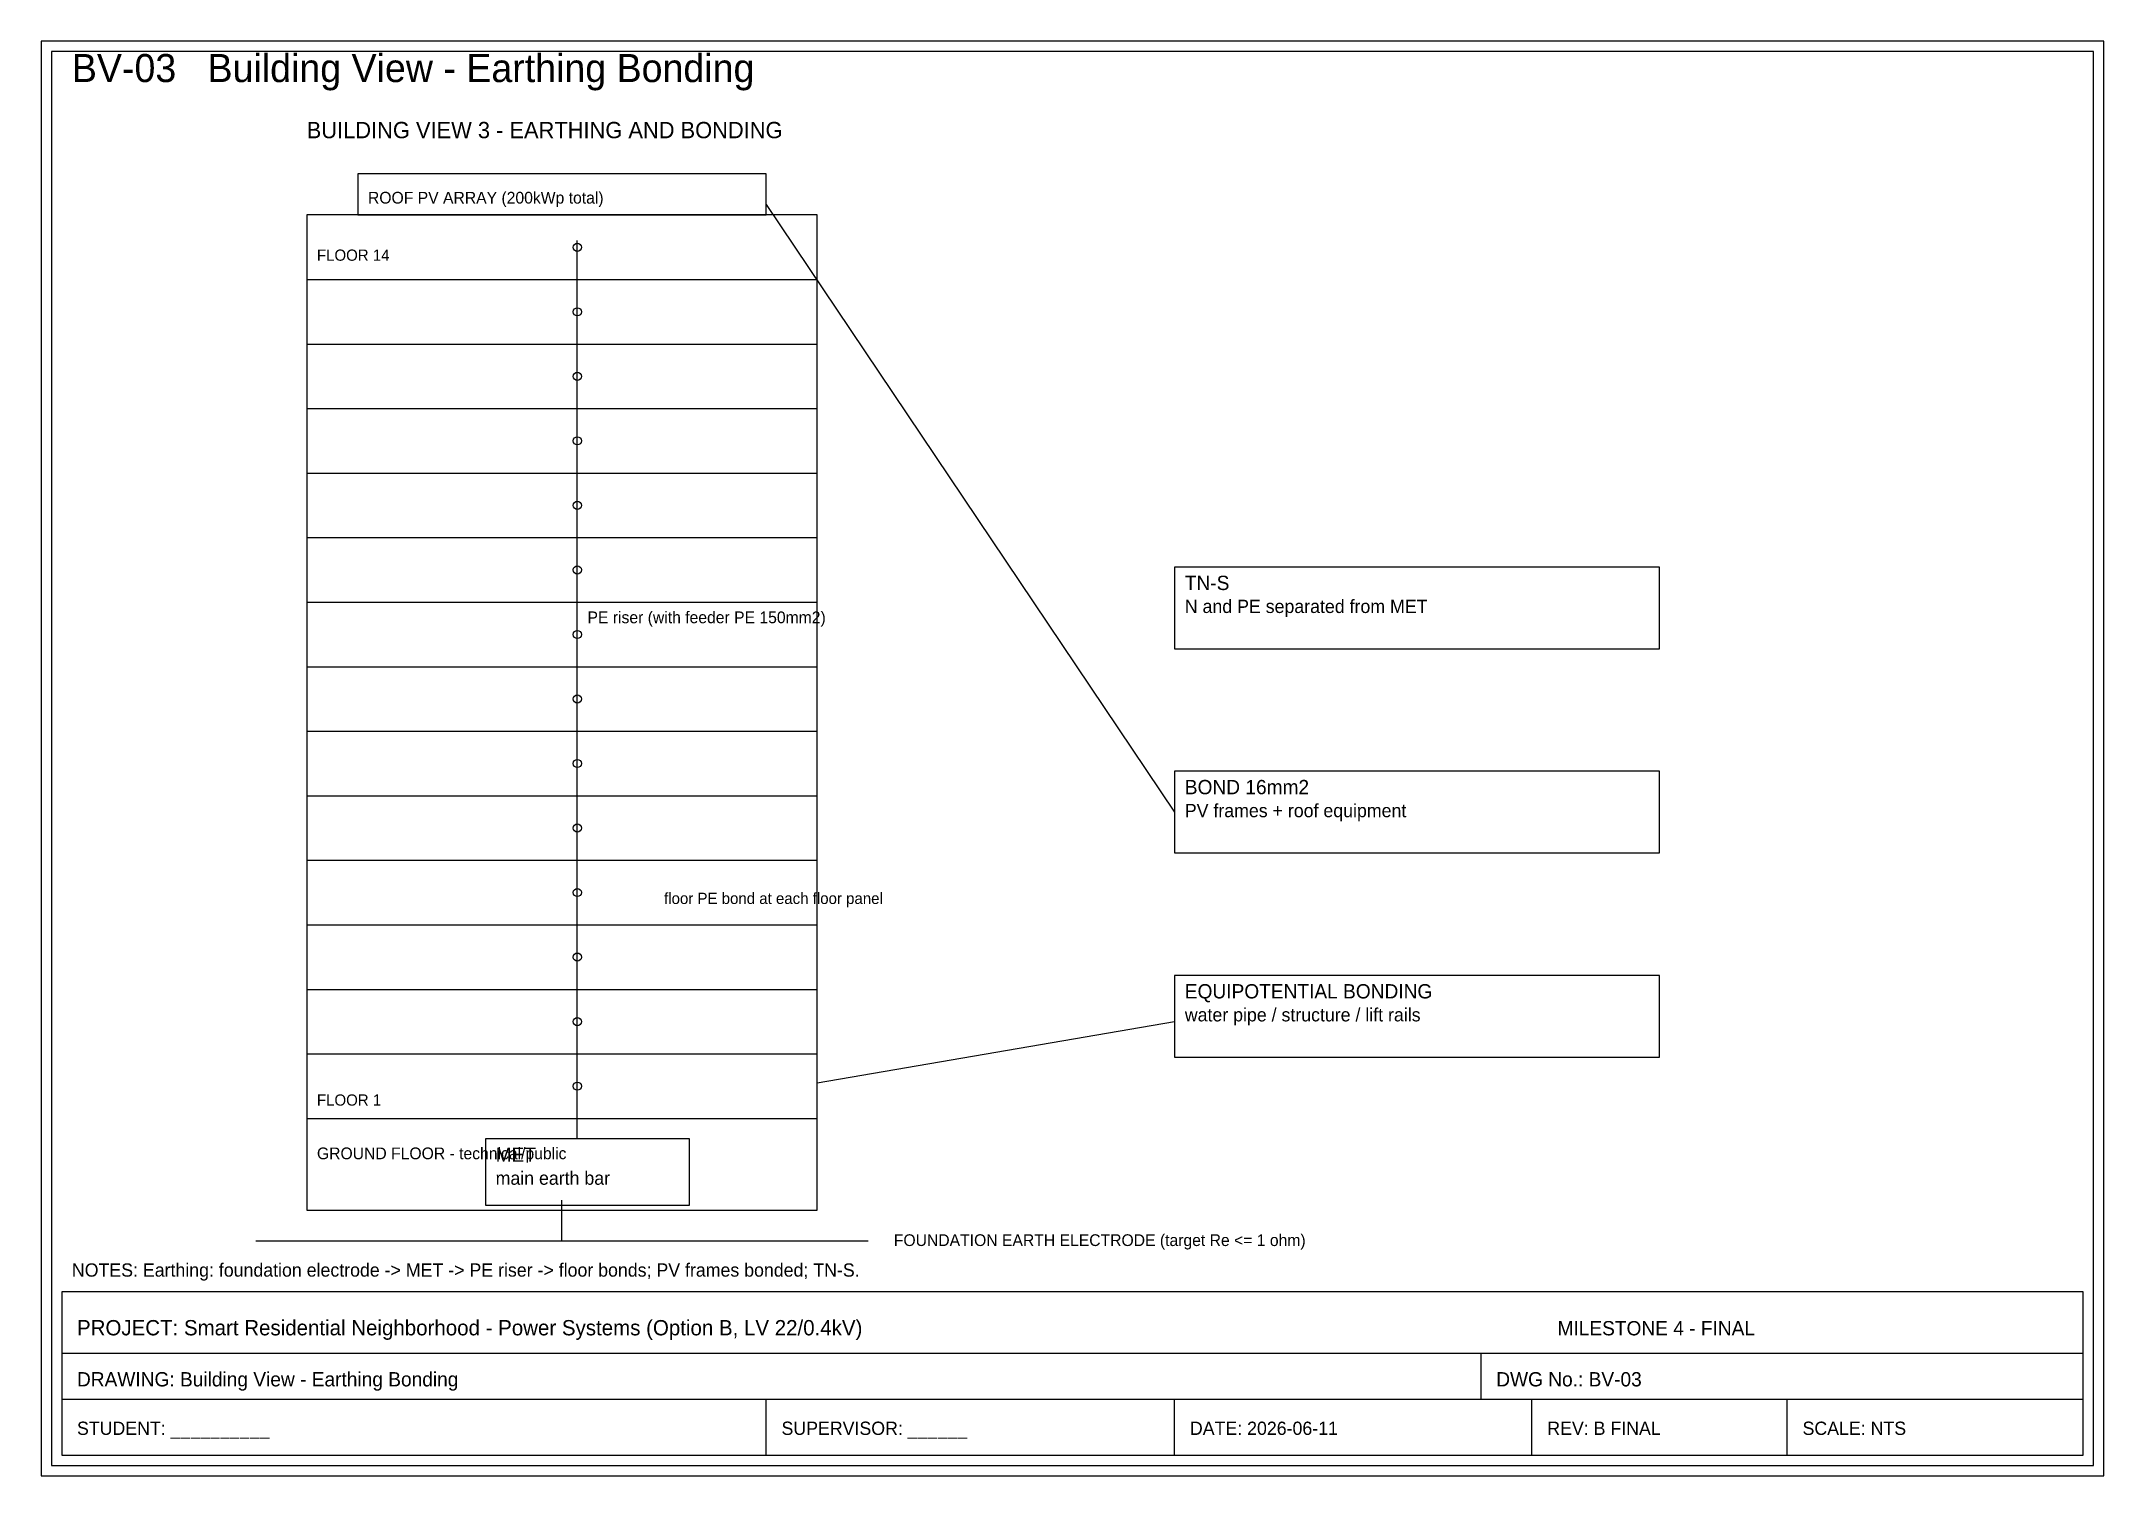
# Model space of a CAD drawing. Header units: millimetres. Extents: x 8 to 412, y 8 to 289.
import ezdxf

# ---------------------------------------------------------------- set-up
doc = ezdxf.new("R2010")
doc.units = ezdxf.units.MM
for name, color, linetype in [('E_DIMENSIONS', 8, 'CONTINUOUS'), ('E_EARTHING', 6, 'CONTINUOUS'), ('E_POWER_MAIN', 1, 'CONTINUOUS'), ('E_PV', 2, 'CONTINUOUS'), ('E_TEXT', 7, 'CONTINUOUS'), ('E_TITLE_BLOCK', 7, 'CONTINUOUS')]:
    doc.layers.add(name, color=color, linetype=linetype)

msp = doc.modelspace()

# ---------------------------------------------------------------- linework, layer by layer
at = {"layer": 'E_DIMENSIONS'}
for p, q in [((60, 242.32), (160, 242.32)), ((60, 229.68), (160, 229.68)), ((60, 217.04), (160, 217.04)), ((60, 204.4), (160, 204.4)), ((60, 191.76), (160, 191.76)), ((60, 179.12), (160, 179.12)), ((60, 166.48), (160, 166.48)), ((60, 153.84), (160, 153.84)), ((60, 141.2), (160, 141.2)), ((60, 128.56), (160, 128.56)), ((60, 115.92), (160, 115.92)), ((60, 103.28), (160, 103.28)), ((60, 90.64), (160, 90.64))]:
    msp.add_line(p, q, dxfattribs=at)
at = {"layer": 'E_EARTHING'}
for p, q in [((150, 257), (230, 138)), ((113, 74), (113, 250)), ((325, 186), (230, 186)), ((230, 186), (230, 170)), ((325, 170), (325, 186)), ((230, 170), (325, 170)), ((325, 146), (230, 146)), ((230, 146), (230, 130)), ((325, 130), (325, 146)), ((230, 130), (325, 130)), ((325, 106), (230, 106)), ((230, 106), (230, 90)), ((325, 90), (325, 106)), ((160, 85), (230, 97)), ((230, 90), (325, 90)), ((135, 74), (95, 74)), ((95, 74), (95, 61)), ((135, 61), (135, 74)), ((95, 61), (135, 61)), ((110, 54), (110, 62)), ((50, 54), (170, 54))]:
    msp.add_line(p, q, dxfattribs=at)
for centre in [(113, 248.64), (113, 236), (113, 223.36), (113, 210.72), (113, 198.08), (113, 185.44), (113, 172.8), (113, 160.16), (113, 147.52), (113, 134.88), (113, 122.24), (113, 109.6), (113, 96.96), (113, 84.32)]:
    msp.add_circle(centre, 0.8, dxfattribs=at)
at = {"layer": 'E_POWER_MAIN'}
for p, q in [((160, 255), (60, 255)), ((60, 255), (60, 60)), ((160, 60), (160, 255)), ((60, 78), (160, 78)), ((60, 60), (160, 60))]:
    msp.add_line(p, q, dxfattribs=at)
at = {"layer": 'E_PV'}
for p, q in [((150, 263), (70, 263)), ((70, 263), (70, 255)), ((150, 255), (150, 263)), ((70, 255), (150, 255))]:
    msp.add_line(p, q, dxfattribs=at)
at = {"layer": 'E_TITLE_BLOCK'}
for p, q in [((412, 289), (8, 289)), ((8, 289), (8, 8)), ((410, 287), (10, 287)), ((10, 287), (10, 10)), ((410, 10), (410, 287)), ((412, 8), (412, 289)), ((408, 44), (12, 44)), ((12, 44), (12, 12)), ((408, 12), (408, 44)), ((12, 32), (408, 32)), ((290, 32), (290, 23)), ((12, 23), (408, 23)), ((150, 12), (150, 23)), ((230, 12), (230, 23)), ((300, 12), (300, 23)), ((350, 12), (350, 23)), ((10, 10), (410, 10)), ((12, 12), (408, 12)), ((8, 8), (412, 8))]:
    msp.add_line(p, q, dxfattribs=at)

# ---------------------------------------------------------------- texts
at = {"layer": 'E_DIMENSIONS'}
msp.add_text('NOTES: Earthing: foundation electrode -> MET -> PE riser -> floor bonds; PV frames bonded; TN-S.', height=2.6, dxfattribs=at).set_placement((14, 47))
at = {"layer": 'E_EARTHING'}
for s, height, p in [('PE riser (with feeder PE 150mm2)', 2.3, (115, 175)), ('floor PE bond at each floor panel', 2.2, (130, 120)), ('FOUNDATION EARTH ELECTRODE (target Re <= 1 ohm)', 2.3, (175, 53))]:
    msp.add_text(s, height=height, dxfattribs=at).set_placement(p)
at = {"layer": 'E_TEXT'}
for s, height, p in [('BUILDING VIEW 3 - EARTHING AND BONDING', 3.2, (60, 270)), ('ROOF PV ARRAY (200kWp total)', 2.3, (72, 257.2)), ('FLOOR 14', 2.2, (62, 246)), ('TN-S', 2.8, (232, 181.5)), ('N and PE separated from MET', 2.6, (232, 177)), ('BOND 16mm2', 2.8, (232, 141.5)), ('PV frames + roof equipment', 2.6, (232, 137)), ('EQUIPOTENTIAL BONDING', 2.8, (232, 101.5)), ('water pipe / structure / lift rails', 2.6, (232, 97)), ('FLOOR 1', 2.2, (62, 80.5)), ('GROUND FLOOR - technical/public', 2.3, (62, 70)), ('MET', 2.8, (97, 69.5)), ('main earth bar', 2.6, (97, 65))]:
    msp.add_text(s, height=height, dxfattribs=at).set_placement(p)
at = {"layer": 'E_TITLE_BLOCK'}
for s, height, p in [('BV-03   Building View - Earthing Bonding', 5.5, (14, 281)), ('PROJECT: Smart Residential Neighborhood - Power Systems (Option B, LV 22/0.4kV)', 3, (15, 35.5)), ('MILESTONE 4 - FINAL', 2.8, (305, 35.5)), ('DRAWING: Building View - Earthing Bonding', 2.8, (15, 25.5)), ('DWG No.: BV-03', 2.8, (293, 25.5)), ('STUDENT: __________', 2.6, (15, 16)), ('SUPERVISOR: ______', 2.6, (153, 16)), ('DATE: 2026-06-11', 2.6, (233, 16)), ('REV: B FINAL', 2.6, (303, 16)), ('SCALE: NTS', 2.6, (353, 16))]:
    msp.add_text(s, height=height, dxfattribs=at).set_placement(p)

doc.saveas('drawing.dxf')
